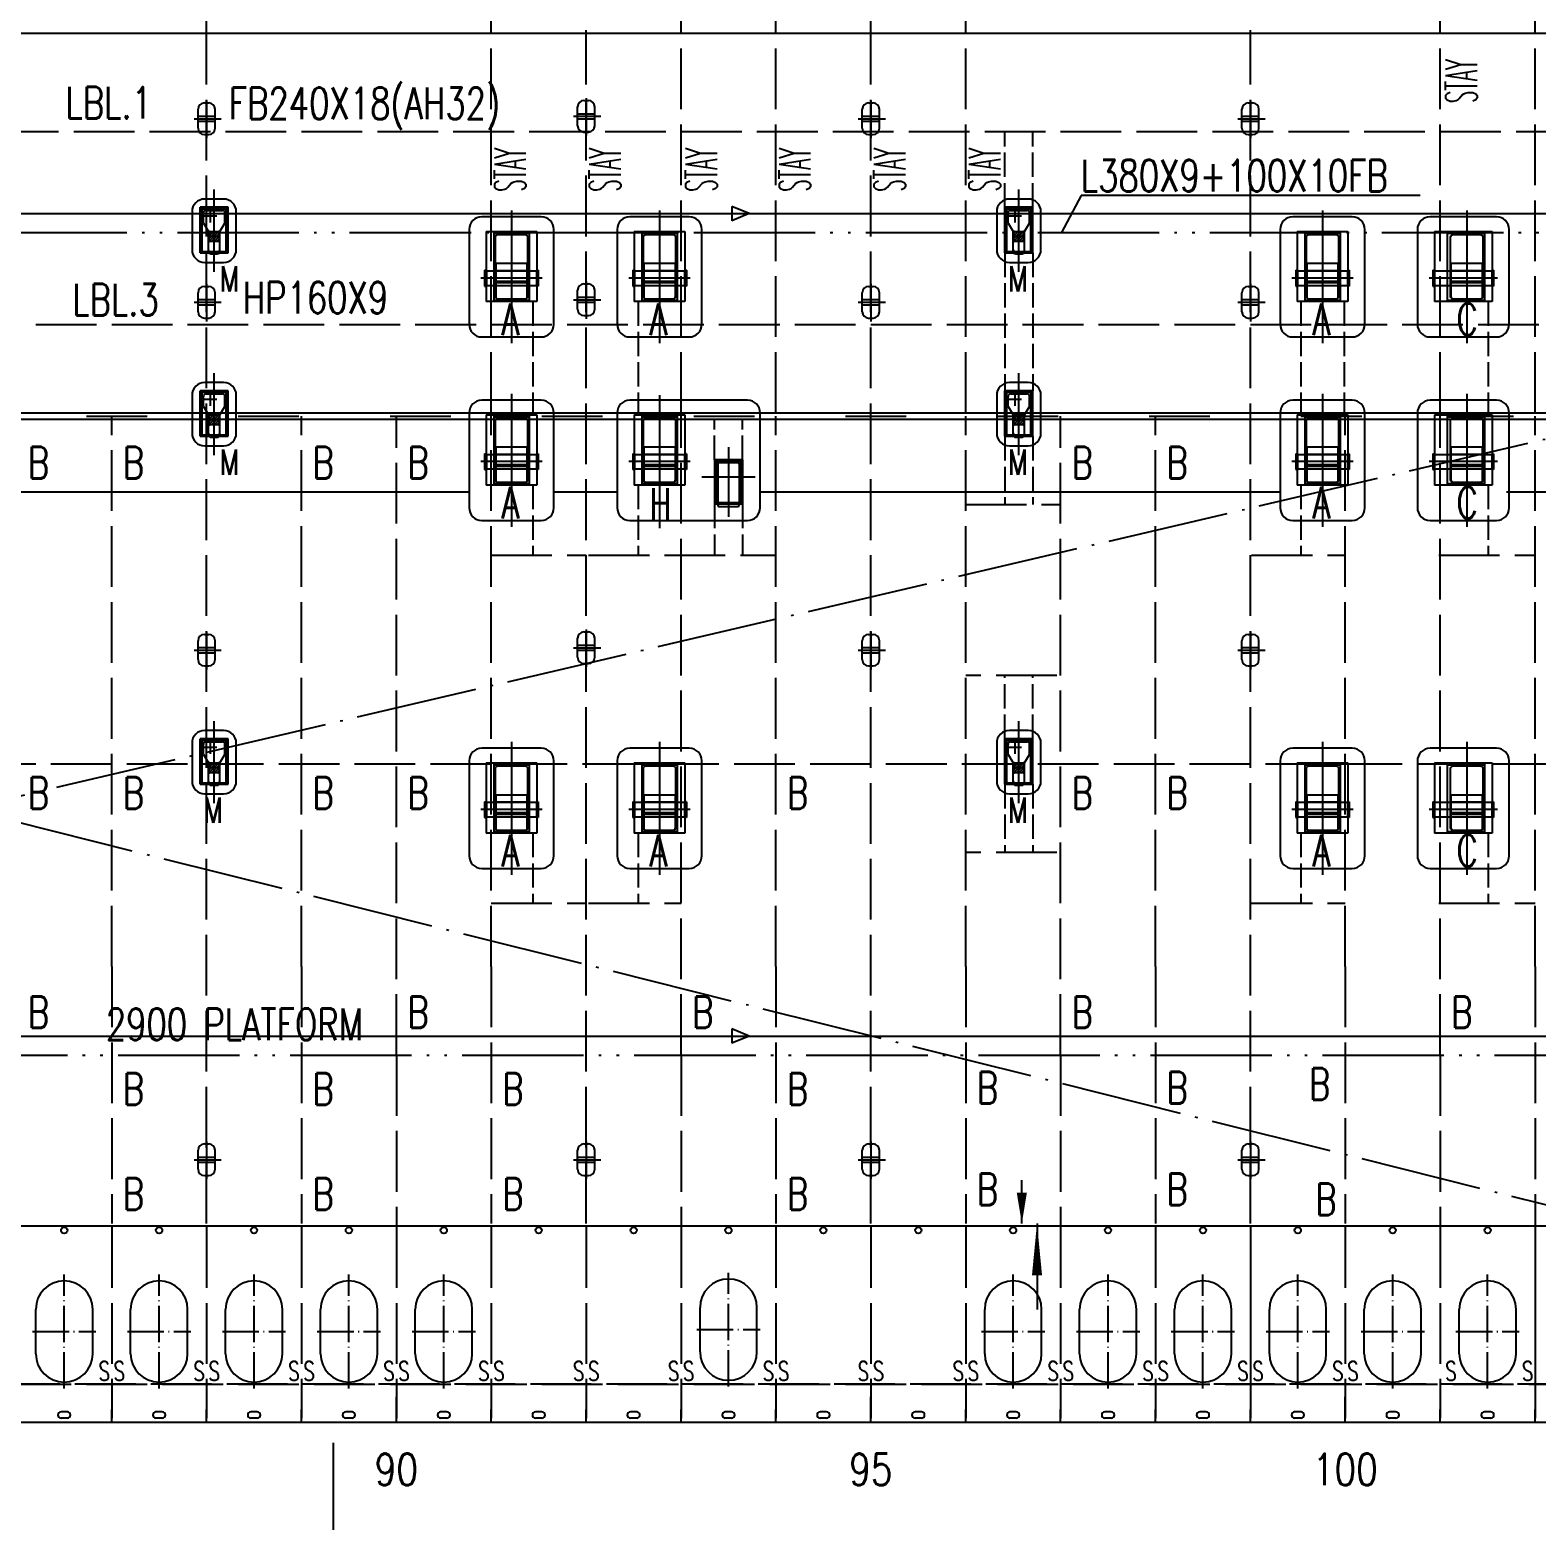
# Model space of a CAD drawing. Extents: x 415680 to 564480, y 322172 to 354547.
# Drawn here: x 478696 to 490604, y 332349 to 344130 of the extents above; entities that cross this region are included whole.
import ezdxf
from ezdxf.enums import TextEntityAlignment as Align

# ---------------------------------------------------------------- set-up
doc = ezdxf.new("R2010")
doc.units = 0
doc.header["$LTSCALE"] = 40
doc.header["$MEASUREMENT"] = 0
for name, pattern in [('ACAD_ISO02W100', [15, 12, -3]), ('ACAD_ISO03W100', [30, 12, -18]), ('ACAD_ISO04W100', [30.5, 24, -3, 0.5, -3]), ('ACAD_ISO05W100', [34, 24, -3, 0.5, -3, 0.5, -3]), ('DASHDOT', [1, 0.5, -0.25, 0, -0.25]), ('HIDDEN', [0.375, 0.25, -0.125])]:
    doc.linetypes.add(name, pattern=pattern)
doc.layers.get('0').update_dxf_attribs({"linetype": 'CONTINUOUS'})
doc.layers.get('DEFPOINTS').update_dxf_attribs({"linetype": 'CONTINUOUS'})
for name, color, linetype in [('C-CEN', 4, 'ACAD_ISO04W100'), ('C-CON', 4, 'CONTINUOUS'), ('C-DAS', 4, 'ACAD_ISO02W100'), ('FRAME', 7, 'CONTINUOUS'), ('Y-CON', 2, 'CONTINUOUS'), ('Y-DAS', 2, 'ACAD_ISO02W100'), ('Y-H', 2, 'ACAD_ISO03W100'), ('Y-PH', 2, 'ACAD_ISO05W100')]:
    doc.layers.add(name, color=color, linetype=linetype)
doc.styles.add('ROMANS', font='romans.shx', dxfattribs={"width": 0.75, "height": 250, "bigfont": 'hzdx.shx'})

# ---------------------------------------------------------------- blocks, each defined once
blk = doc.blocks.new('A$C75882CA2')
at = {"layer": 'C-CON'}
for p, q in [((0, 57.23831520974636), (136.0676377064083, 114.4766304192599)), ((0, 57.23831520974636), (136.0676377064083, 2.328306e-10)), ((136.0676377064083, 2.328306e-10), (136.0676377064083, 114.4766304192599))]:
    blk.add_line(p, q, dxfattribs=at)
blk = doc.blocks.new('POT')
at = {"color": 90, "linetype": 'Continuous'}
for p, q in [((-0.1750000000001819, 1.25), (0.1750000000001819, 1.250000000232829)), ((0, 1.440322933252899), (0, -1.517255435232073)), ((-0.9925530907421487, 0), (1.166671234090244, 0)), ((-0.6750000000001819, -0.75), (-0.6750000000001819, 0.75)), ((-0.6750000000001819, 0.1999999999534339), (0.6750000000001819, 0.1999999999534339)), ((0.6750000000001819, -0.75), (0.6750000000001819, 0.7500000002328308)), ((-0.6750000000001819, -0.1999999999534339), (0.6750000000001819, -0.1999999999534339)), ((-0.1750000000001819, -1.25), (0.1750000000001819, -1.25))]:
    blk.add_line(p, q, dxfattribs=at)
for centre, start, end in [((-0.1750000000001819, 0.75), 90, 180), ((0.1750000000001819, 0.7500000002328308), 0, 90), ((-0.1750000000001819, -0.75), 180, 270), ((0.1750000000001819, -0.75), 270, 0)]:
    blk.add_arc(centre, 0.5, start, end, dxfattribs=at)
blk = doc.blocks.new('*X118')
at = {"color": 0}
for p, q in [((45016.56986430842, -1105591.827123129), (45022.20348385148, -1105586.193503586)), ((45016.56986430858, -1105589.705802785), (45020.08216350806, -1105586.193503586)), ((45016.56986430874, -1105587.584482441), (45017.96084316465, -1105586.193503585)), ((45016.61560235703, -1105593.902705424), (45024.27894996404, -1105586.239357817)), ((45018.44612453647, -1105594.193503588), (45024.5698643087, -1105588.069763816)), ((45020.56744487981, -1105594.193503588), (45024.56986430856, -1105590.191084159)), ((45022.68876522315, -1105594.193503588), (45024.56986430842, -1105592.312404503))]:
    blk.add_line(p, q, dxfattribs=at)
blk = doc.blocks.new('A$C0C446545')
at = {"color": 3, "linetype": 'DASHDOT'}
for p, q in [((0, -7.666666774312033), (0, 1)), ((-0.4000000004598406, -2.466666685417294), (-0.4000000004598406, -1.133333341917022)), ((0.2666666669538245, -1.800000013783574), (-1.066666667873505, -1.800000013783574)), ((0.6666666674136651, -3.933333419961853), (-0.6666666674136651, -3.933333419961853))]:
    blk.add_line(p, q, dxfattribs=at)
at = {"color": 5, "linetype": 'HIDDEN'}
for p, q in [((-1.466666668333346, -5.666666823206468), (-1.466666668333346, -0.8666667300276458)), ((1.466666668333346, -0.866666729794815), (-1.466666668333346, -0.8666667300276458)), ((-1.266666668117977, -5.666666823206468), (-1.266666668117977, -0.866666729794815)), ((1.266666668088872, -1.066666731378062), (-1.266666668117977, -1.066666731145232)), ((1.266666668088872, -5.6666668234393), (1.266666668088872, -0.866666729794815)), ((1.466666668333346, -5.6666668234393), (1.466666668333346, -0.866666729794815)), ((-1.466666668333346, -5.666666823206468), (1.466666668333346, -5.6666668234393)), ((-1.266666668117977, -5.514889009762554), (1.266666668088872, -5.514889009762554))]:
    blk.add_line(p, q, dxfattribs=at)
at = {"color": 7, "linetype": 'Continuous'}
for p, q in [((-1.13333333461196, -2.533333352766931), (-1.13333333461196, -1.466666677733883)), ((1.13333333461196, -2.533333352766931), (1.13333333461196, -1.466666677733883)), ((-0.6000000004423784, -5.506666765548287), (-0.6000000004423784, -3.400000082561746)), ((-0.5333333339949605, -4.400000090477988), (-0.5333333339367528, -3.466666749445721)), ((-0.4666666671982968, -3.400000082328915), (0.4666666671982968, -3.400000082328915)), ((0.466666667140089, -4.466666757594794), (-0.4666666672565043, -4.466666757594794)), ((0.5333333339367528, -3.466666749678551), (0.5333333338785451, -4.400000090477988)), ((0.6000000005878974, -5.506666765315457), (0.6000000005878974, -3.400000082561746))]:
    blk.add_line(p, q, dxfattribs=at)
at = {"color": 7}
for p, q in [((-0.8666666676581369, -1.200000009033827), (0.8666666676581369, -1.200000009033827)), ((-1.13333333461196, -2.533333352766931), (-0.6000000004423784, -3.400000082561746)), ((0.6000000005878974, -3.400000082561746), (1.13333333461196, -2.533333352766931)), ((-0.3333333334594499, -5.600000099511816), (0.3333333336340729, -5.600000099511816)), ((-0.3333333334594499, -5.773333434248342), (0.3333333336340729, -5.773333434015512))]:
    blk.add_line(p, q, dxfattribs=at)
blk.add_lwpolyline([(2.333333335991483, -5.333333441056312), (2.333333336020586, -1.333333333255722, 0.4142135623730951), (1.000000002677551, 0), (-1.000000001135048, 0, 0.4142135623730951), (-2.333333335991483, -1.333333333488553), (-2.333333335991483, -5.333333430811761, 0.4142135623730951), (-1.000000002648448, -6.666666774312033), (1.000000002648448, -6.666666774312033, 0.4142135623714969)], format="xyb", close=True, dxfattribs=at)
for centre, major_axis, ratio, start_param, end_param in [((-0.8666666676581369, -1.466666677733883), (0.1885618091554438, 0.1885618091554438), 0.9999999998027771, 0.7853981634960597, 2.356194490093732), ((-0.4000000004598406, -1.800000013783574), (0.3299831660260679, 0.3299831660260679), 0.9999999999999998, 3.3074222e-09, 6.283185310487008), ((0.8666666676581369, -1.466666677733883), (-0.1885618091554436, 0.1885618091554437), 0.9999999998027771, 3.926990817085853, 5.497787143683526), ((-0.3333333334594499, -5.333333430811761), (-0.1885618091760232, 0.1885618091760232), 0.9999999996936375, 0.7853981635506293, 2.356194490039163), ((-0.3333333334594499, -5.506666765548287), (-0.1885618091760232, 0.1885618091760232), 0.9999999996936375, 0.7853981635506293, 2.356194490039163), ((0.3333333336340729, -5.333333430811761), (0.1885618091554438, 0.1885618091554438), 0.9999999998027771, 3.926990817085851, 5.497787143683526), ((0.3333333336340729, -5.506666765315457), (0.1885618091554438, 0.1885618091554438), 0.9999999998027771, 3.926990817085851, 5.497787143683526)]:
    blk.add_ellipse(centre, major_axis=major_axis, ratio=ratio, start_param=start_param, end_param=end_param, dxfattribs=at)
at = {"color": 7, "linetype": 'Continuous'}
for centre, major_axis, ratio, start_param, end_param in [((-0.4666666671982968, -3.466666749445721), (0.0471404523022716, 0.0471404523022716), 0.9999999983606968, 0.7853981642170998, 2.356194489372691), ((-0.4666666672565043, -4.400000090477988), (-0.0471404523022716, 0.0471404523022716), 0.9999999983606968, 0.7853981642170998, 2.356194489372691), ((0.4666666671982968, -3.466666749678551), (-0.0471404523504924, 0.0471404523504924), 0.9999999998073203, 3.926990817083581, 5.497787143685797), ((0.466666667140089, -4.400000090477988), (0.0471404523022716, 0.0471404523022716), 0.9999999983606968, 3.926990817806892, 5.497787142962486)]:
    blk.add_ellipse(centre, major_axis=major_axis, ratio=ratio, start_param=start_param, end_param=end_param, dxfattribs=at)
at = {"color": 2, "xscale": 0.1333333334769122, "yscale": 0.1333333344664425, "zscale": 0.1333333333333333}
blk.add_blockref('*X118', (-6002.742655387905, 147408.0935996855), dxfattribs=at)
blk = doc.blocks.new('A$C71C01ADF')
at = {"color": 3, "linetype": 'DASHDOT'}
for p, q in [((-9.095e-13, 5.3499999998603), (4.547e-13, -5.149999788496643)), ((2.4200000002088, 0), (-2.969999999847913, 0))]:
    blk.add_line(p, q, dxfattribs=at)
at = {"color": 5, "linetype": 'HIDDEN'}
for p, q in [((-2.549999999941973, 3.700000000186264), (2.000000000297859, 3.700000000186264)), ((-2.549999999941973, 3.700000000186264), (-2.5499999999397, -1.850000044330953)), ((-1.55000000017162, 3.700000000186264), (-1.550000000169347, -1.850000044330953)), ((1.400000000284762, 3.700000000186264), (1.400000000287036, -1.850000044330953)), ((2.000000000297859, 3.700000000186264), (2.000000000300132, -1.850000044330953)), ((-1.55000000017162, 3.550000000046566), (1.400000000284762, 3.550000000046566)), ((-2.669999999742684, 0.6250000004656613), (-2.549999999837837, 0.6250000004656613)), ((-2.669999999742684, 0.6250000004656613), (-2.669999999742684, -0.6250000006984922)), ((-2.549999999837837, 0.5750000004190952), (1.999999999968621, 0.5750000004190952)), ((-2.534999999445061, 0.5750000004190952), (-2.544999999687206, 0.5650000001769513)), ((-2.544999999681749, 0.5650000001769513), (-2.544999999681749, -0.5650000004097822)), ((-2.534999999445061, 0.5750000004190952), (-2.534999999445061, -0.5750000006519258)), ((1.984999999575848, 0.5750000004190952), (1.994999999817991, 0.5650000001769513)), ((1.984999999575848, 0.5750000004190952), (1.984999999575848, -0.5750000006519258)), ((1.994999999812534, 0.5650000001769513), (1.994999999812534, -0.5650000004097822)), ((2.119999999873471, 0.6250000004656613), (1.999999999968621, 0.6250000004656613)), ((2.119999999873471, 0.6250000004656613), (2.119999999873471, -0.6250000006984922)), ((-2.669999999742684, -0.6250000006984922), (-2.549999999837837, -0.6250000006984922)), ((-2.549999999837837, -0.5750000006519258), (1.999999999968621, -0.5750000006519258)), ((-2.534999999445061, -0.5750000006519258), (-2.544999999687206, -0.5650000004097822)), ((1.984999999575848, -0.5750000006519258), (1.994999999817991, -0.5650000004097822)), ((2.119999999873471, -0.6250000006984922), (1.999999999968621, -0.6250000006984922)), ((2.000000000300132, -1.850000044330953), (-2.5499999999397, -1.850000044330953)), ((1.400000000287036, -1.762149308808147), (-1.550000000169347, -1.762149308808147))]:
    blk.add_line(p, q, dxfattribs=at)
at = {"color": 1, "linetype": 'Continuous'}
blk.add_line((-1.25000000002683, 0.6000000124331564), (1.250000000027738, 0.6000000124331564), dxfattribs=at)
at = {"color": 7, "linetype": 'Continuous'}
for p, q in [((-1.25000000002683, -0.2330157570540905), (1.250000000027738, -0.2330157570540905)), ((-1.25000000002683, -0.3500029905699193), (1.250000000027738, -0.3500029905699193))]:
    blk.add_line(p, q, dxfattribs=at)
for points in [[(3.350000000072212, -3.649999788496643), (3.350000000071758, 3.849999999860301, 0.4142135623730951), (2.350000000071759, 4.8499999998603), (-2.899999999944157, 4.8499999998603, 0.4142135623730951), (-3.899999999944157, 3.849999999860301), (-3.899999999943701, -3.649999788496643, 0.4142135623730951), (-2.899999999943701, -4.649999788496643), (2.350000000084491, -4.649999788496643, 0.4142135623695601)], [(1.075000000052568, -1.649995596613734), (-1.075000000049839, -1.649995596613734, -0.4142135623729816), (-1.275000000049657, -1.449995596660301), (-1.275000000051477, 3.25, -0.4142135623732367), (-1.075000000051659, 3.449999999953433), (1.075000000050749, 3.449999999953433, -0.4142135623729537), (1.275000000050567, 3.25), (1.275000000052386, -1.449995596660301, -0.4142135623732365)], [(1.050000000028376, -1.649995596613734, 0.4142135623730951), (1.250000000028194, -1.449995596660301), (1.250000000027738, 1.150000000838189), (-1.25000000002683, 1.150000000838189), (-1.25000000002683, -1.449995596660301, 0.4142135623730951), (-1.050000000027011, -1.649995596613734)]]:
    blk.add_lwpolyline(points, format="xyb", close=True, dxfattribs=at)
blk = doc.blocks.new('A$C2588265A')
at = {"color": 3, "linetype": 'DASHDOT'}
for p, q in [((-7.266666491283102, 8.599999859929083), (-7.266666491283102, -5.399999857647343)), ((-4.039999824424739, 1.599999723257495), (-10.49333315785043, 1.599999723257495)), ((0, 3.133333348901941), (0, -4.199999974574892)), ((-2.800000000424915, 0), (2.800000000424915, 0))]:
    blk.add_line(p, q, dxfattribs=at)
at = {"color": 5, "linetype": 'HIDDEN'}
for p, q in [((-9.933333157998275, 6.533333056606352), (-9.933333157998275, -0.8666670024394989)), ((-9.933333157998275, 6.533333056606352), (-4.599999824305996, 6.533333056606352)), ((-9.133333157980815, 6.533333056606352), (-9.133333157980815, -0.8666670024394989)), ((-5.399999824294353, 6.533333056606352), (-5.399999824294353, -0.8666670024394989)), ((-4.599999824305996, 6.533333056606352), (-4.599999824305996, -0.8666670024394989)), ((-9.133333157980815, 6.333333056420087), (-5.399999824294353, 6.333333056420087)), ((-10.09333315771073, 2.433333057211712), (-10.09333315771073, 0.7666663890704513)), ((-10.09333315771073, 2.433333057211712), (-9.933333157852754, 2.433333057211712)), ((-9.933333157852754, 2.366666390560566), (-4.599999824742552, 2.366666390560566)), ((-9.913333157339366, 2.366666390560566), (-9.926666490995556, 2.353333056904375)), ((-9.926666490966454, 2.353333056904375), (-9.926666490966454, 0.8466663893777877)), ((-9.913333157339366, 2.366666390560566), (-9.913333157339366, 0.8333330557215957)), ((-4.619999825255945, 2.366666390560566), (-4.619999825255945, 0.8333330557215957)), ((-4.619999825255945, 2.366666390560566), (-4.606666491599752, 2.353333056904375)), ((-4.606666491599752, 2.353333056904375), (-4.606666491599752, 0.8466663893777877)), ((-4.439999824855476, 2.433333057211712), (-4.599999824742552, 2.433333057211712)), ((-4.439999824855476, 2.433333057211712), (-4.439999824855476, 0.7666663890704513)), ((-1.466666667110985, 1.800000015646219), (-1.466666667110985, -2.86666664131917)), ((1.466666667140088, 1.800000015646219), (-1.466666667110985, 1.800000015646219)), ((-1.266666667070239, 1.800000015646219), (-1.266666667070239, -2.86666664131917)), ((1.266666667070239, 1.600000014062969), (-1.266666667070239, 1.600000014062969)), ((1.266666667070239, 1.800000015646219), (1.266666667070239, -2.86666664131917)), ((1.466666667140088, 1.800000015646219), (1.466666667110985, -2.86666664131917)), ((-10.09333315771073, 0.7666663890704513), (-9.933333157852754, 0.7666663890704513)), ((-9.933333157852754, 0.8333330557215957), (-4.599999824742552, 0.8333330557215957)), ((-9.913333157339366, 0.8333330557215957), (-9.926666490995556, 0.8466663893777877)), ((-4.619999825255945, 0.8333330557215957), (-4.606666491599752, 0.8466663893777877)), ((-4.439999824855476, 0.7666663890704513), (-4.599999824742552, 0.7666663890704513)), ((-4.599999824305996, -0.8666670024394989), (-9.933333157998275, -0.8666670024394989)), ((-5.399999824294353, -0.7495326884090902), (-9.133333157980815, -0.7495326884090902)), ((1.466666667110985, -2.86666664131917), (-1.466666667140088, -2.86666664131917)), ((-1.115470054151955, -2.733333307784049), (-1.266666667070239, -2.733333307784049)), ((1.115470054151955, -2.733333307784049), (1.266666667070239, -2.733333307784049))]:
    blk.add_line(p, q, dxfattribs=at)
at = {"color": 1, "linetype": 'Continuous'}
blk.add_line((-8.933333157940067, 2.399999739835038), (-5.599999824626138, 2.399999739835038), dxfattribs=at)
at = {"color": 7, "linetype": 'Continuous'}
for p, q in [((-8.933333157940067, 1.289312047185376), (-5.599999824626138, 1.289312047185376)), ((-8.933333157940067, 1.13332906924188), (-5.599999824626138, 1.13332906924188)), ((1.115470054181059, -2.733333307784049), (-1.115470054151955, -2.733333307784049))]:
    blk.add_line(p, q, dxfattribs=at)
at = {"color": 7}
for p, q in [((-1.133333333709741, 1.333333346061407), (-1.133333333709741, -2.99999997485429)), ((1.000000000378349, 1.466666679596528), (-1.000000000349244, 1.466666679596528)), ((1.133333333709741, 1.333333346061407), (1.133333333709741, -2.99999997485429)), ((1.000000000378349, -2.799999974668024), (-1.000000000378349, -2.799999974668024)), ((-1.000000000378349, -3.133333308156578), (1.000000000378349, -3.133333308156578))]:
    blk.add_line(p, q, dxfattribs=at)
at = {"color": 7, "linetype": 'Continuous'}
for points in [[(-10.39999982432346, -4.600000145379453), (2.000000001367879, -4.600000145379453, 0.4142135623730951), (3.333333334681809, -3.2666668118909), (3.333333334681809, 6.733333055628462, 0.4142135623664743), (2.000000001396983, 8.066666388884187), (-10.39999982432346, 8.066666389582679, 0.4142135623730951), (-11.73333315763739, 6.733333056094124), (-11.73333315763739, -3.2666668118909, 0.4142135623730849)], [(-5.833333157934247, -0.5999944054055959), (-8.699999824661063, -0.5999944054055959, -0.4142135623729816), (-8.96666649132385, -0.3333277388010174), (-8.96666649132385, 5.93333305651322, -0.4142135623732367), (-8.699999824661063, 6.199999723117797), (-5.833333157934247, 6.199999723117797, -0.4142135623729537), (-5.566666491271462, 5.93333305651322), (-5.566666491271462, -0.3333277388010174, -0.4142135623732365)], [(-5.866666491288924, -0.5999944054055959, 0.4142135623730951), (-5.599999824626138, -0.3333277388010174), (-5.599999824626138, 3.133333057630806), (-8.933333157940067, 3.133333057630806), (-8.933333157940067, -0.3333277388010174, 0.4142135623730951), (-8.666666491306387, -0.5999944054055959)]]:
    blk.add_lwpolyline(points, format="xyb", close=True, dxfattribs=at)
at = {"color": 7}
for centre, major_axis, ratio, start_param, end_param in [((-1.000000000378349, 1.333333346061407), (-0.0942809043108599, 0.0942809043108599), 0.9999999976412111, -0.7853981646041275, 0.7853981645768427), ((1.000000000378349, 1.333333346061407), (0.0942809043120725, 0.0942809043120725), 0.9999999976154876, 5.49778714258988, 7.068583471742005), ((-1.000000000378349, -2.666666641132905), (-0.0942809042430853, 0.0942809042430853), 0.9999999990789282, 0.7853981638579839, 2.356194489731807), ((-1.000000000378349, -2.99999997485429), (-0.0942809042430853, 0.0942809042430853), 0.9999999990789282, 0.7853981638579839, 2.356194489731807), ((1.000000000378349, -2.666666641132905), (0.0942809042433884, 0.0942809042433884), 0.9999999990724967, 3.926990817450991, 5.497787143318387), ((1.000000000378349, -2.99999997485429), (0.0942809042433884, 0.0942809042433884), 0.9999999990724967, 3.926990817450991, 5.497787143318387)]:
    blk.add_ellipse(centre, major_axis=major_axis, ratio=ratio, start_param=start_param, end_param=end_param, dxfattribs=at)
blk = doc.blocks.new('A$C76640EC8')
at = {"color": 3, "linetype": 'DASHDOT'}
for p, q in [((-9.095e-13, 5.3499999998603), (4.547e-13, -5.149999788496643)), ((2.4200000002088, 0), (-2.41999999997779, 0))]:
    blk.add_line(p, q, dxfattribs=at)
at = {"color": 5, "linetype": 'HIDDEN'}
for p, q in [((-2.00000000007185, 3.700000000186264), (2.000000000297859, 3.700000000186264)), ((-2.00000000007185, 3.700000000186264), (-2.000000000069575, -1.850000044330953)), ((-1.400000000058752, 3.700000000186264), (-1.400000000056478, -1.850000044330953)), ((1.400000000284762, 3.700000000186264), (1.400000000287036, -1.850000044330953)), ((2.000000000297859, 3.700000000186264), (2.000000000300132, -1.850000044330953)), ((-1.400000000058752, 3.550000000046566), (1.400000000284762, 3.550000000046566)), ((-2.119999999872561, 0.6250000004656613), (-1.999999999967711, 0.6250000004656613)), ((-2.119999999872561, 0.6250000004656613), (-2.119999999872561, -0.6250000006984922)), ((-1.999999999967711, 0.5750000004190952), (1.999999999968621, 0.5750000004190952)), ((-1.984999999574938, 0.5750000004190952), (-1.994999999817081, 0.5650000001769513)), ((-1.994999999811624, 0.5650000001769513), (-1.994999999811624, -0.5650000004097822)), ((-1.984999999574938, 0.5750000004190952), (-1.984999999574938, -0.5750000006519258)), ((1.984999999575848, 0.5750000004190952), (1.994999999817991, 0.5650000001769513)), ((1.984999999575848, 0.5750000004190952), (1.984999999575848, -0.5750000006519258)), ((1.994999999812534, 0.5650000001769513), (1.994999999812534, -0.5650000004097822)), ((2.119999999873471, 0.6250000004656613), (1.999999999968621, 0.6250000004656613)), ((2.119999999873471, 0.6250000004656613), (2.119999999873471, -0.6250000006984922)), ((-2.119999999872561, -0.6250000006984922), (-1.999999999967711, -0.6250000006984922)), ((-1.999999999967711, -0.5750000006519258), (1.999999999968621, -0.5750000006519258)), ((-1.984999999574938, -0.5750000006519258), (-1.994999999817081, -0.5650000004097822)), ((1.984999999575848, -0.5750000006519258), (1.994999999817991, -0.5650000004097822)), ((2.119999999873471, -0.6250000006984922), (1.999999999968621, -0.6250000006984922)), ((2.000000000300132, -1.850000044330953), (-2.000000000069575, -1.850000044330953)), ((1.400000000287036, -1.762149308808147), (-1.400000000056478, -1.762149308808147))]:
    blk.add_line(p, q, dxfattribs=at)
at = {"color": 1, "linetype": 'Continuous'}
blk.add_line((-1.25000000002683, 0.6000000124331564), (1.250000000027738, 0.6000000124331564), dxfattribs=at)
at = {"color": 7, "linetype": 'Continuous'}
for p, q in [((-1.25000000002683, -0.2330157570540905), (1.250000000027738, -0.2330157570540905)), ((-1.25000000002683, -0.3500029905699193), (1.250000000027738, -0.3500029905699193))]:
    blk.add_line(p, q, dxfattribs=at)
for points in [[(3.350000000072212, -3.649999788496643), (3.350000000071758, 3.849999999860301, 0.4142135623730951), (2.350000000071759, 4.8499999998603), (-2.350000000074031, 4.8499999998603, 0.4142135623730951), (-3.350000000074031, 3.849999999860301), (-3.350000000073578, -3.649999788496643, 0.4142135623730951), (-2.350000000073578, -4.649999788496643), (2.350000000084491, -4.649999788496643, 0.4142135623695601)], [(1.075000000052568, -1.649995596613734), (-1.075000000049839, -1.649995596613734, -0.4142135623729816), (-1.275000000049657, -1.449995596660301), (-1.275000000051477, 3.25, -0.4142135623732367), (-1.075000000051659, 3.449999999953433), (1.075000000050749, 3.449999999953433, -0.4142135623729537), (1.275000000050567, 3.25), (1.275000000052386, -1.449995596660301, -0.4142135623732365)], [(1.050000000028376, -1.649995596613734, 0.4142135623730951), (1.250000000028194, -1.449995596660301), (1.250000000027738, 1.150000000838189), (-1.25000000002683, 1.150000000838189), (-1.25000000002683, -1.449995596660301, 0.4142135623730951), (-1.050000000027011, -1.649995596613734)]]:
    blk.add_lwpolyline(points, format="xyb", close=True, dxfattribs=at)

msp = doc.modelspace()

# ---------------------------------------------------------------- linework, layer by layer
for p, q in [((487001.4049063684, 342823.6569952181), (486848.2096330835, 342530.293778574)), ((489682.3392100041, 342823.6569952181), (487001.4049063684, 342823.6569952181)), ((486533.5832275211, 334700.428534041), (486533.5832275212, 335041.4866208493)), ((486653.5832275211, 334700.428534041), (486653.5832275212, 334019.2794955774)), ((481589.9961420271, 333130.2937785738), (481589.9961420271, 333330.2937785738)), ((485339.996142027, 333130.2937785738), (485339.996142027, 333330.2937785738)), ((489089.996142027, 333130.2937785738), (489089.996142027, 333330.2937785738)), ((479339.9961420269, 333130.2937785738), (479339.9961420269, 333230.2937785737)), ((480089.996142027, 333130.2937785738), (480089.996142027, 333230.2937785737)), ((480839.9961420271, 333130.2937785738), (480839.9961420271, 333230.2937785737)), ((482339.996142027, 333130.2937785738), (482339.996142027, 333230.2937785737)), ((483089.9961420271, 333130.2937785738), (483089.9961420271, 333230.2937785737)), ((483839.9961420271, 333130.2937785738), (483839.9961420271, 333230.2937785737)), ((484589.9961420268, 333130.2937785738), (484589.9961420268, 333230.2937785737)), ((486089.996142027, 333130.2937785738), (486089.996142027, 333230.2937785737)), ((486839.9961420269, 333130.2937785738), (486839.9961420269, 333230.2937785737)), ((487589.996142027, 333130.2937785738), (487589.996142027, 333230.2937785737)), ((488339.996142027, 333130.2937785738), (488339.996142027, 333230.2937785737)), ((489839.996142027, 333130.2937785738), (489839.996142027, 333230.2937785737)), ((490589.9961420271, 333130.2937785738), (490589.9961420271, 333230.2937785737)), ((481089.496142027, 332965.034454811), (481089.496142027, 330304.6392643332))]:
    msp.add_line(p, q)
for points in [[(440339.9961420272, 344105.3830582133), (512339.9961420272, 344105.3830582134)], [(470739.9961420271, 341105.2937785736), (510439.9961420271, 341105.2937785736)], [(470739.9961420271, 341055.2937785737), (510439.9961420271, 341055.2937785737)]]:
    msp.add_lwpolyline(points)
for points in [[(486533.5832275211, 334700.428534041, 0, 80, 0), (486533.5832275211, 334942.2606904798, 80, 80, 0)], [(486653.5832275211, 334700.428534041, 0, 80, 0), (486653.5832275212, 334288.5509017745, 80, 80, 0)]]:
    msp.add_lwpolyline(points, format="xyseb")
at = {"layer": 'C-CEN'}
for p, q in [((465839.9961420261, 335090.2937785738), (491339.9961420271, 341055.2937785737)), ((491338.2077563228, 334680.2831171168), (465864.996142027, 341055.2937785737))]:
    msp.add_line(p, q, dxfattribs=at)
at = {"layer": 'C-CEN', "ltscale": 0.3}
for p, q in [((478964.9961420269, 333395.3830582132), (478964.996142027, 334295.3830582132)), ((479714.9961420271, 333395.3830582132), (479714.9961420271, 334295.3830582132)), ((480464.9961420269, 333395.3830582132), (480464.996142027, 334295.3830582132)), ((481214.9961420271, 333395.3830582133), (481214.9961420271, 334295.3830582133)), ((481964.9961420267, 333395.3830582132), (481964.9961420267, 334295.3830582132)), ((484214.996142027, 333410.2937785737), (484214.9961420271, 334310.2937785737)), ((486464.9961420269, 333395.3830582132), (486464.996142027, 334295.3830582132)), ((487214.9961420271, 333395.3830582132), (487214.9961420271, 334295.3830582132)), ((487964.996142027, 333395.3830582132), (487964.9961420271, 334295.3830582132)), ((488714.996142027, 333395.3830582132), (488714.996142027, 334295.3830582132)), ((489464.996142027, 333395.3830582132), (489464.996142027, 334295.3830582131)), ((490214.9961420268, 333395.3830582132), (490214.9961420269, 334295.3830582132)), ((478714.996142027, 333845.3830582132), (479214.996142027, 333845.3830582132)), ((479464.9961420271, 333845.3830582132), (479964.9961420271, 333845.3830582132)), ((480214.9961420269, 333845.3830582132), (480714.9961420268, 333845.3830582132)), ((480964.996142027, 333845.3830582133), (481464.9961420268, 333845.3830582133)), ((481714.9961420268, 333845.3830582132), (482214.9961420269, 333845.3830582132)), ((483964.9961420271, 333860.2937785736), (484464.996142027, 333860.2937785736)), ((486214.9961420271, 333845.3830582132), (486714.996142027, 333845.3830582132)), ((486964.9961420272, 333845.3830582132), (487464.9961420271, 333845.3830582132)), ((487714.9961420271, 333845.3830582132), (488214.9961420271, 333845.3830582132)), ((488464.996142027, 333845.3830582132), (488964.9961420269, 333845.3830582132)), ((489214.9961420271, 333845.3830582131), (489714.9961420272, 333845.3830582131)), ((489964.9961420269, 333845.3830582132), (490464.9961420268, 333845.3830582132))]:
    msp.add_line(p, q, dxfattribs=at)
at = {"layer": 'C-CON'}
for p, q in [((477994.9961433972, 340480.38305821), (482164.9961426896, 340480.38305821)), ((482834.9961427043, 340480.38305821), (483334.9961426822, 340480.38305821)), ((484464.9961296241, 340480.38305821), (488574.9961426622, 340480.38305821)), ((490364.9961427262, 340480.38305821), (494914.9961426853, 340480.38305821)), ((472593.4274458907, 336180.3830582135), (510077.2687238478, 336180.3830582135)), ((478739.996142027, 333670.3830582133), (478739.996142027, 334020.3830582133)), ((479189.9961420269, 333670.3830582133), (479189.996142027, 334020.3830582133)), ((479489.9961420271, 333670.3830582134), (479489.9961420272, 334020.3830582133)), ((479939.9961420271, 333670.3830582134), (479939.9961420271, 334020.3830582133)), ((480239.9961420269, 333670.3830582134), (480239.9961420269, 334020.3830582133)), ((480689.9961420269, 333670.3830582134), (480689.996142027, 334020.3830582133)), ((480989.9961420271, 333670.3830582134), (480989.9961420271, 334020.3830582134)), ((481439.9961420271, 333670.3830582134), (481439.9961420271, 334020.3830582134)), ((481739.9961420267, 333670.3830582134), (481739.9961420267, 334020.3830582133)), ((482189.9961420267, 333670.3830582134), (482189.9961420267, 334020.3830582133)), ((483989.9961420271, 333685.2937785739), (483989.9961420271, 334035.2937785738)), ((484439.996142027, 333685.2937785739), (484439.9961420271, 334035.2937785738)), ((486239.996142027, 333670.3830582133), (486239.996142027, 334020.3830582133)), ((486689.9961420269, 333670.3830582133), (486689.996142027, 334020.3830582133)), ((486989.9961420271, 333670.3830582133), (486989.9961420272, 334020.3830582133)), ((487439.9961420271, 333670.3830582133), (487439.9961420271, 334020.3830582133)), ((487739.996142027, 333670.3830582133), (487739.996142027, 334020.3830582133)), ((488189.996142027, 333670.3830582133), (488189.9961420271, 334020.3830582133)), ((488489.996142027, 333670.3830582134), (488489.996142027, 334020.3830582133)), ((488939.996142027, 333670.3830582134), (488939.996142027, 334020.3830582133)), ((489239.996142027, 333670.3830582133), (489239.9961420271, 334020.3830582132)), ((489689.996142027, 333670.3830582133), (489689.996142027, 334020.3830582132)), ((489989.9961420268, 333670.3830582133), (489989.9961420269, 334020.3830582133)), ((490439.9961420268, 333670.3830582133), (490439.9961420269, 334020.3830582133)), ((478990.1018013613, 333210.3830582134), (478939.8904826928, 333210.3830582134)), ((479740.1018013615, 333210.3830582133), (479689.8904826928, 333210.3830582133)), ((480490.1018013613, 333210.3830582133), (480439.8904826927, 333210.3830582133)), ((481240.1018013614, 333210.3830582133), (481189.890482693, 333210.3830582133)), ((481990.1018013614, 333210.3830582133), (481939.890482693, 333210.3830582133)), ((482740.1018013614, 333210.3830582133), (482689.8904826929, 333210.3830582133)), ((483490.1018013614, 333210.3830582133), (483439.890482693, 333210.3830582133)), ((484240.1018013614, 333210.3830582135), (484189.890482693, 333210.3830582135)), ((484990.1018013615, 333210.3830582134), (484939.890482693, 333210.3830582134)), ((485740.1018013614, 333210.3830582134), (485689.890482693, 333210.3830582134)), ((486490.1018013616, 333210.3830582134), (486439.8904826932, 333210.3830582134)), ((487240.1018013615, 333210.3830582134), (487189.8904826928, 333210.3830582134)), ((487990.1018013614, 333210.3830582133), (487939.890482693, 333210.3830582133)), ((488740.1018013616, 333210.3830582133), (488689.8904826929, 333210.3830582133)), ((489490.1018013616, 333210.3830582133), (489439.890482693, 333210.3830582133)), ((490240.1018013613, 333210.3830582135), (490189.8904826929, 333210.3830582135)), ((478990.1018013613, 333160.3830582134), (478939.8904826928, 333160.3830582134)), ((479740.1018013615, 333160.3830582134), (479689.8904826928, 333160.3830582134)), ((480490.1018013613, 333160.3830582134), (480439.8904826927, 333160.3830582134)), ((481240.1018013614, 333160.3830582134), (481189.890482693, 333160.3830582134)), ((481990.1018013614, 333160.3830582134), (481939.890482693, 333160.3830582134)), ((482740.1018013614, 333160.3830582134), (482689.8904826929, 333160.3830582134)), ((483490.1018013614, 333160.3830582134), (483439.890482693, 333160.3830582134)), ((484240.1018013614, 333160.3830582134), (484189.890482693, 333160.3830582134)), ((484990.1018013615, 333160.3830582134), (484939.890482693, 333160.3830582134)), ((485740.1018013614, 333160.3830582134), (485689.890482693, 333160.3830582134)), ((486490.1018013616, 333160.3830582134), (486439.8904826932, 333160.3830582134)), ((487240.1018013615, 333160.3830582134), (487189.8904826928, 333160.3830582134)), ((487990.1018013614, 333160.3830582134), (487939.890482693, 333160.3830582134)), ((488740.1018013616, 333160.3830582134), (488689.8904826929, 333160.3830582134)), ((489490.1018013616, 333160.3830582134), (489439.890482693, 333160.3830582134)), ((490240.1018013613, 333160.3830582135), (490189.8904826929, 333160.3830582135))]:
    msp.add_line(p, q, dxfattribs=at)
msp.add_lwpolyline([(465939.9961420271, 342680.3830582132), (497989.9961420269, 342680.3830582132)], dxfattribs=at)
for centre in [(478964.9961420267, 334645.428534041), (479714.9961420267, 334645.428534041), (480464.9961420267, 334645.428534041), (481214.9961420269, 334645.428534041), (481964.9961420267, 334645.428534041), (482714.9961420269, 334645.428534041), (483464.9961420268, 334645.428534041), (484214.9961420268, 334645.428534041), (484964.9961420269, 334645.428534041), (485714.9961420268, 334645.428534041), (486464.996142027, 334645.428534041), (487214.9961420269, 334645.428534041), (487964.996142027, 334645.428534041), (488714.9961420268, 334645.428534041), (489464.9961420268, 334645.428534041), (490214.9961420268, 334645.428534041), (490214.9961420271, 334645.4285340411)]:
    msp.add_circle(centre, 25, dxfattribs=at)
for centre, radius, start, end in [((478964.9961420269, 334020.3830582133), 225, 0, 180), ((479714.9961420271, 334020.3830582133), 225, 0, 180), ((480464.9961420269, 334020.3830582133), 225, 0, 180), ((481214.9961420271, 334020.3830582134), 225, 0, 180), ((481964.9961420267, 334020.3830582133), 225, 0, 180), ((484214.996142027, 334035.2937785738), 225, 0, 180), ((486464.9961420269, 334020.3830582133), 225, 0, 180), ((487214.9961420271, 334020.3830582133), 225, 0, 180), ((487964.996142027, 334020.3830582133), 225, 0, 180), ((488714.996142027, 334020.3830582133), 225, 0, 180), ((489464.996142027, 334020.3830582132), 225, 0, 180), ((490214.9961420268, 334020.3830582133), 225, 0, 180), ((484214.996142027, 333685.2937785739), 225, 180, 0), ((478964.9961420269, 333670.3830582133), 225, 180, 0), ((479714.996142027, 333670.3830582134), 225, 180, 0), ((480464.9961420268, 333670.3830582134), 225, 180, 0), ((481214.9961420269, 333670.3830582134), 225, 180, 0), ((481964.9961420267, 333670.3830582134), 225, 180, 0), ((486464.9961420269, 333670.3830582133), 225, 180, 0), ((487214.996142027, 333670.3830582133), 225, 180, 0), ((487964.996142027, 333670.3830582133), 225, 180, 0), ((488714.9961420269, 333670.3830582134), 225, 180, 0), ((489464.996142027, 333670.3830582133), 225, 180, 0), ((490214.9961420267, 333670.3830582133), 225, 180, 0), ((478939.8904826928, 333185.3830582134), 25, 90, 270), ((478990.1018013613, 333185.3830582134), 25, 270, 90), ((479689.8904826928, 333185.3830582133), 25, 90, 270), ((479740.1018013615, 333185.3830582133), 25, 270, 90), ((480439.8904826927, 333185.3830582133), 25, 90, 270), ((480490.1018013613, 333185.3830582133), 25, 270, 90), ((481189.890482693, 333185.3830582133), 25, 90, 270), ((481240.1018013614, 333185.3830582133), 25, 270, 90), ((481939.890482693, 333185.3830582133), 25, 90, 270), ((481990.1018013614, 333185.3830582133), 25, 270, 90), ((482689.8904826929, 333185.3830582133), 25, 90, 270), ((482740.1018013614, 333185.3830582133), 25, 270, 90), ((483439.890482693, 333185.3830582133), 25, 90, 270), ((483490.1018013614, 333185.3830582133), 25, 270, 90), ((484189.890482693, 333185.3830582136), 25, 90, 270), ((484240.1018013614, 333185.3830582136), 25, 270, 90), ((484939.890482693, 333185.3830582134), 25, 90, 270), ((484990.1018013615, 333185.3830582134), 25, 270, 90), ((485689.890482693, 333185.3830582134), 25, 90, 270), ((485740.1018013614, 333185.3830582134), 25, 270, 90), ((486439.8904826932, 333185.3830582134), 25, 90, 270), ((486490.1018013616, 333185.3830582134), 25, 270, 90), ((487189.8904826928, 333185.3830582134), 25, 90, 270), ((487240.1018013615, 333185.3830582134), 25, 270, 90), ((487939.890482693, 333185.3830582133), 25, 90, 270), ((487990.1018013614, 333185.3830582133), 25, 270, 90), ((488689.8904826929, 333185.3830582133), 25, 90, 270), ((488740.1018013616, 333185.3830582133), 25, 270, 90), ((489439.890482693, 333185.3830582133), 25, 90, 270), ((489490.1018013616, 333185.3830582133), 25, 270, 90), ((490189.8904826929, 333185.3830582136), 25, 90, 270), ((490240.1018013613, 333185.3830582136), 25, 270, 90)]:
    msp.add_arc(centre, radius, start, end, dxfattribs=at)
at = {"layer": 'C-DAS'}
for p, q in [((479339.9961420269, 336730.3830582133), (479339.9961420269, 341080.2937785736)), ((480839.9961420271, 336730.3830582133), (480839.9961420271, 341080.2937785736)), ((481589.9961420271, 336030.293778574), (481589.9961420271, 341080.2937785736)), ((482339.9961420268, 336730.3830582133), (482339.996142027, 341080.2937785736)), ((483839.9961420271, 336030.293778574), (483839.9961420271, 341080.2937785736)), ((484589.996142027, 336730.3830582133), (484589.9961420271, 341080.2937785736)), ((486089.996142027, 336730.3830582133), (486089.996142027, 341080.2937785736)), ((486839.996142027, 336030.293778574), (486839.9961420271, 341080.2937785736)), ((487589.996142027, 336730.3830582133), (487589.996142027, 341080.2937785736)), ((489089.996142027, 336730.3830582133), (489089.996142027, 341080.2937785736)), ((489839.996142027, 336030.293778574), (489839.996142027, 341080.2937785736)), ((490589.9961420271, 336730.3830582133), (490589.9961420271, 341080.2937785736)), ((490589.9961420269, 336730.3830582133), (490589.9961420271, 341080.2937785736)), ((486809.9961420254, 339030.2937785737), (486089.996142027, 339030.2937785738)), ((486809.9961420255, 337630.2937785736), (486089.996142027, 337630.2937785736)), ((479339.9961420269, 336730.3830582133), (479339.9961420269, 334700.428534041)), ((480839.9961420271, 336730.3830582133), (480839.9961420271, 334700.428534041)), ((482339.9961420268, 336730.3830582133), (482339.9961420268, 334700.428534041)), ((484589.996142027, 336730.3830582133), (484589.9961420268, 334700.428534041)), ((486089.996142027, 336730.383058213), (486089.996142027, 334700.4285340407)), ((487589.996142027, 336730.3830582133), (487589.9961420269, 334700.428534041)), ((489089.996142027, 336730.3830582133), (489089.9961420268, 334700.428534041)), ((490589.9961420271, 336730.3830582133), (490589.9961420269, 334680.2831171168)), ((490589.9961420269, 336730.3830582133), (490589.9961420269, 334700.428534041)), ((505929.9971300312, 333430.3830582134), (468839.9961420274, 333430.3830582134))]:
    msp.add_line(p, q, dxfattribs=at)
for points in [[(426839.9961420271, 343330.293778574), (515339.9961420272, 343330.2937785742)], [(425339.996142027, 341805.293778574), (515339.9961420272, 341805.2937785743)], [(486089.996142027, 340380.2937785736), (486839.9961420271, 340380.2937785736)], [(482339.996142027, 339980.2937587355), (483089.9961420271, 339980.2937587355)], [(483109.9961413936, 339980.2937587357), (484589.996142027, 339980.2937587357)], [(488349.9961413519, 339980.2937587374), (489089.996142027, 339980.2937587374)], [(489829.9961414257, 339980.2937587381), (490589.9961420271, 339980.2937587381)], [(482339.9961420268, 337230.2937685488), (483089.9961420271, 337230.2937685488)], [(483109.9961413756, 337230.2937685488), (483839.9961420271, 337230.2937685488)], [(488349.9961413519, 337230.293758749), (489089.996142027, 337230.293758749)], [(489829.9961414345, 337230.293758749), (490589.9961420271, 337230.293758749)], [(447089.996142027, 334161.2197737382), (448239.9957212169, 333995.8157767137), (450310.9957212169, 333760.9457767138), (452434.7957212169, 333613.2937767138), (454559.8957212169, 333529.1779767138), (454739.9957212169, 333523.7139767137), (455443.5957212169, 333503.9001767138), (459498.0957212168, 333439.1337867137), (461239.9957212168, 333431.8851367138), (463592.6957212169, 333430.2937785737), (465339.9957212169, 333430.2937785737), (504739.9957212169, 333430.2937785737), (505984.1957212168, 333430.2937785737), (506739.9957212169, 333430.4595367137), (507378.695721217, 333430.9802567137), (510360.6957212169, 333449.3554767138), (513239.9957212169, 333532.6257767138), (515284.4957212169, 333659.0137767137), (516280.9957212169, 333745.4997767137), (516839.9961420267, 333808.5999122448)]]:
    msp.add_lwpolyline(points, dxfattribs=at)
at = {"layer": 'DEFPOINTS', "color": 0, "linetype": 'ByBlock'}
msp.add_point((482254.15838147, 333130.3830582133), dxfattribs=at)
at = {"layer": 'Y-CON'}
for p, q in [((470238.2077563227, 334680.2831171168), (512438.2077563225, 334680.2831171168)), ((488339.996142027, 334670.4285340411), (488339.996142027, 333160.3830582134))]:
    msp.add_line(p, q, dxfattribs=at)
msp.add_lwpolyline([(465339.9957212169, 333130.2937785737), (504739.9957212169, 333130.2937785737), (505984.1957212168, 333130.2937785737), (506739.9957212169, 333130.4595367138), (507378.695721217, 333130.9802567137), (510360.6957212169, 333149.3554767138), (513239.9957212169, 333232.6257767137)], dxfattribs=at)
at = {"layer": 'Y-DAS'}
for p, q in [((480089.996142027, 344130.3830582133), (480089.996142027, 346050.2937785739)), ((482339.9961420268, 341105.2937785736), (482339.9961420268, 346050.2937785739)), ((483839.9961420271, 341105.2937785736), (483839.9961420271, 346050.2937785739)), ((484589.996142027, 341105.2937785735), (484589.996142027, 346050.2937785739)), ((485339.9961420271, 344130.3830582133), (485339.9961420271, 346050.2937785739)), ((486089.996142027, 341105.2937785739), (486089.996142027, 346050.2937785739)), ((489839.996142027, 341105.2937785736), (489839.996142027, 346050.2937785739)), ((490589.9961420267, 341105.2937785736), (490589.9961420268, 346050.2937785739)), ((480089.996142027, 334700.428534041), (480089.996142027, 344130.3830582133)), ((483089.9961420271, 334700.428534041), (483089.9961420271, 344130.3830582133)), ((485339.996142027, 334700.428534041), (485339.9961420271, 344130.3830582133)), ((488339.996142027, 334700.428534041), (488339.9961420271, 344130.3830582133)), ((515339.9961420272, 338330.2937785737), (440339.9961420275, 338330.2937785737)), ((481589.9961420271, 336030.2937785738), (481589.9961420271, 334680.2831171168)), ((483839.9961420271, 336030.293778574), (483839.9961420271, 334680.2831171169)), ((486839.996142027, 336030.2937785738), (486839.9961420269, 334680.2831171167)), ((489839.996142027, 336030.2937785738), (489839.996142027, 334680.2831171167)), ((479339.9961420269, 334670.4285340411), (479339.9961420269, 333160.3830582134)), ((480089.9961420268, 334670.4285340411), (480089.9961420268, 333160.3830582134)), ((480839.9961420271, 334670.428534041), (480839.9961420271, 333160.3830582133)), ((481589.9961420271, 334670.4285340411), (481589.9961420271, 333160.3830582134)), ((482339.9961420268, 334670.4285340411), (482339.9961420268, 333160.3830582134)), ((483089.9961420271, 334670.4285340411), (483089.9961420271, 333160.3830582134)), ((483839.9961420271, 334670.4285340411), (483839.9961420271, 333160.3830582134)), ((484589.996142027, 334670.4285340411), (484589.9961420271, 333160.3830582134)), ((485339.996142027, 334670.4285340411), (485339.9961420271, 333160.3830582134)), ((485339.996142027, 334670.4285340411), (485339.9961420271, 333160.3830582134)), ((486089.996142027, 334670.4285340411), (486089.9961420271, 333160.3830582134)), ((486839.996142027, 334670.4285340411), (486839.9961420271, 333160.3830582134)), ((487589.996142027, 334670.4285340411), (487589.996142027, 333160.3830582134)), ((489089.996142027, 334670.428534041), (489089.9961420271, 333160.3830582133)), ((489839.996142027, 334670.4285340411), (489839.996142027, 333160.3830582134)), ((490589.9961420269, 334670.4285340411), (490589.9961420271, 333160.3830582134)), ((490589.9961420271, 334500.3830582135), (490589.9961420271, 333160.3830582134))]:
    msp.add_line(p, q, dxfattribs=at)
at = {"layer": 'Y-DAS', "ltscale": 0.4}
for p, q in [((486399.9961353802, 342730.2937703315), (486399.9961353802, 343330.2937785742)), ((486619.9961356303, 342730.293770349), (486619.9961356304, 343330.2937785742)), ((486399.9961353802, 342370.2937633431), (486399.9961353802, 341280.2937800289)), ((486619.9961356303, 342370.2937633257), (486619.9961357168, 341280.2937800464)), ((482669.996136198, 341985.2937631954), (482669.9961361981, 341105.2937785759)), ((483499.9961361537, 341985.2937436726), (483499.9961361538, 341105.293759053)), ((488739.9961361428, 341985.2937534143), (488739.9961361428, 341105.2937785736)), ((489079.9961361828, 341985.2937534143), (489079.9961361829, 341105.2937785736)), ((490219.9961362143, 341985.2937534493), (490219.9961362143, 341105.2937785736)), ((484104.9961229883, 340735.2937797018), (484104.9961229883, 341055.2937785737)), ((484324.9961230569, 340735.2937797018), (484324.9961230569, 341055.2937785737)), ((486399.9961353802, 340920.2937730405), (486399.9961353802, 340380.2937785736)), ((486619.9961356303, 340920.293773023), (486619.9961356302, 340380.2937785736)), ((482669.9961362076, 340535.2937530523), (482669.9961362076, 339980.2937587353)), ((483499.9961361725, 340535.2937530526), (483499.9961361725, 339980.2937587356)), ((488739.9961361307, 340535.2937530543), (488739.9961361307, 339980.2937587372)), ((490219.9961362047, 340535.2937530549), (490219.9961362047, 339980.2937587379)), ((484104.996122986, 340385.2937804295), (484104.996122986, 339980.2937587357)), ((484324.9961230547, 340385.2937804295), (484324.9961230547, 339980.2937587357)), ((486399.9961353802, 338530.2937800406), (486399.9961353802, 339030.2937785737)), ((486619.9961356303, 338530.2937800406), (486619.9961356303, 339030.2937785737)), ((486399.9961353802, 338170.2937730521), (486399.9961353802, 337630.2937785736)), ((486619.9961356303, 338170.2937730521), (486619.9961356303, 337630.2937785736)), ((482669.9961361988, 337785.2937628656), (482669.9961361988, 337230.2937685486)), ((483499.9961361546, 337785.2937628656), (483499.9961361546, 337230.2937685486)), ((488739.9961361308, 337785.293753066), (488739.9961361308, 337230.293758749)), ((490219.9961362136, 337785.293753066), (490219.9961362136, 337230.293758749))]:
    msp.add_line(p, q, dxfattribs=at)
at = {"layer": 'Y-H'}
msp.add_lwpolyline([(470739.9961420271, 341080.2937785736), (510439.9961420271, 341080.2937785736)], dxfattribs=at)
at = {"layer": 'Y-PH'}
msp.add_line((472589.9961420273, 336030.293778574), (510089.9961420282, 336030.293778574), dxfattribs=at)
msp.add_lwpolyline([(470339.9961420273, 342530.293778574), (515339.9961420272, 342530.2937785743)], dxfattribs=at)

# ---------------------------------------------------------------- block references
at = {"color": 90, "linetype": 'Continuous', "xscale": 100, "yscale": 100, "zscale": 100}
for p in [(480089.996142027, 343430.2937785504), (483089.9961420271, 343449.2937785448), (485339.996142027, 343430.2937785504), (488339.996142027, 343430.2937785504), (483089.9961420271, 341999.2937785686), (480089.996142027, 341980.2937785743), (485339.996142027, 341980.2937785743), (488339.996142027, 341980.2937785743), (480089.996142027, 339230.2937785737), (483089.9961420271, 339249.2937785448), (485339.996142027, 339230.2937785737), (488339.996142027, 339230.2937785737), (480089.996142027, 335203.1404036671), (483089.9961420271, 335203.1404036671), (485339.996142027, 335203.1404036671), (488339.996142027, 335203.1404036671)]:
    msp.add_blockref('POT', p, dxfattribs=at)
at = {"color": 7, "linetype": 'Continuous'}
for name, p, xscale, yscale, zscale in [('A$C0C446545', (480149.9961355105, 342795.2937750836), 75, 75, 75), ('A$C0C446545', (486509.9961355053, 342795.2937750836), 75, 75, 75), ('A$C76640EC8', (482499.9961361683, 342170.2937773595), 100.0000000007276, 99.99999999417923, 99.99999999999991), ('A$C76640EC8', (483669.996136162, 342170.2937578368), 100.0000000007276, 99.99999999417923, 99.99999999999991), ('A$C76640EC8', (488909.9961361513, 342170.2937578368), 100.0000000007276, 99.99999999417923, 99.99999999999991), ('A$C71C01ADF', (490049.9961361828, 342170.2937578717), 100.0000000007276, 99.99999999417923, 99.99999999999996), ('A$C0C446545', (480149.9961355105, 341345.293784781), 75, 75, 75), ('A$C0C446545', (486509.9961355053, 341345.293784781), 75, 75, 75), ('A$C76640EC8', (482499.996136177, 340720.2937772955), 100.0000000007276, 99.99999999417923, 99.99999999999991), ('A$C2588265A', (484214.9961230215, 340600.2937785283), 75, 75, 75), ('A$C76640EC8', (488909.9961361383, 340720.293767569), 100.0000000007276, 99.99999999417923, 99.99999999999991), ('A$C71C01ADF', (490049.9961361741, 340720.293767604), 100.0000000007276, 99.99999999417923, 99.99999999999996), ('A$C0C446545', (480149.9961355105, 338595.2937847926), 75, 75, 75), ('A$C0C446545', (486509.9961355053, 338595.2937847926), 75, 75, 75), ('A$C76640EC8', (482499.9961361683, 337970.2937675806), 100.0000000007276, 99.99999999417923, 99.99999999999991), ('A$C76640EC8', (483669.996136162, 337970.2937675806), 100.0000000007276, 99.99999999417923, 99.99999999999991), ('A$C76640EC8', (488909.9961361513, 337970.2937675806), 100.0000000007276, 99.99999999417923, 99.99999999999991), ('A$C71C01ADF', (490049.9961361828, 337970.2937675806), 100.0000000007276, 99.99999999417923, 99.99999999999996)]:
    msp.add_blockref(name, p, dxfattribs=dict(at, xscale=xscale, yscale=yscale, zscale=zscale))
at = {"layer": 'C-CON', "rotation": 180}
for p in [(484378.2000443573, 342737.621373423), (484378.2000443572, 336237.6213734233)]:
    msp.add_blockref('A$C75882CA2', p, dxfattribs=at)

# ---------------------------------------------------------------- texts
at = {"style": 'ROMANS', "width": 0.45}
for p in [(490133.34206109, 343555.6016994394), (482614.4426633245, 342854.7253996502), (483364.4426633243, 342854.7253996502), (484124.8435909445, 342854.7253996502), (484864.4426633244, 342854.7253996502), (485614.4426633243, 342854.7253996502), (486364.4426633245, 342854.7253996502)]:
    msp.add_text('STAY', height=250, rotation=90, dxfattribs=at).set_placement(p)
at = {"style": 'ROMANS'}
for s, height, width, p in [('FB240X18(AH32)', 250, 0.75, (480265.3947972952, 343426.6187602425)), ('LBL.1', 250, 0.75, (478975.3753639137, 343431.0050040811)), ('L380X9+100X10FB', 250, 0.75, (487000.1462425489, 342856.0317227625)), ('M', 200, 0.75, (480192.8932437588, 342064.9018121551)), ('M', 200, 0.75, (486424.8559521929, 342064.9018121551)), ('HP160X9', 250, 0.75, (480376.8045477948, 341891.330671404)), ('LBL.3', 250, 0.75, (479029.1491245421, 341874.9514838064)), ('A', 250, 0.75, (482419.6989529728, 341720.8957771047)), ('A', 250, 0.75, (483589.6989529691, 341720.8957575819)), ('A', 250, 0.75, (488829.698952956, 341720.8957771058)), ('C', 250, 0.75, (489969.6989529918, 341720.8957673493)), ('B', 250, 0.75, (478677.2648299939, 340586.7380812698)), ('B', 250, 0.75, (479427.2648299936, 340586.7380812698)), ('B', 250, 0.75, (480927.2648299939, 340586.7380812701)), ('B', 250, 0.75, (481677.2648299941, 340586.7380812698)), ('B', 250, 0.75, (486927.2648299938, 340586.7380812698)), ('B', 250, 0.75, (487677.2648299938, 340586.7380812698)), ('M', 200, 0.75, (480192.8932437588, 340614.9018218525)), ('M', 200, 0.75, (486424.8559521929, 340614.9018218525)), ('A', 250, 0.75, (482419.6989529839, 340270.8957673674)), ('H', 250, 0.75, (483589.69895298, 340260.8957677697)), ('A', 250, 0.75, (488829.6989529671, 340270.8957673684)), ('C', 250, 0.75, (489969.6989529918, 340270.8957770642)), ('B', 250, 0.75, (478677.2648299939, 337977.384191679)), ('B', 250, 0.75, (479427.2648299936, 337977.384191679)), ('B', 250, 0.75, (480927.2648299939, 337977.3841916791)), ('B', 250, 0.75, (481677.2648299941, 337977.384191679)), ('B', 250, 0.75, (484677.2648299939, 337977.384191679)), ('B', 250, 0.75, (486927.2648299938, 337977.384191679)), ('B', 250, 0.75, (487677.2648299938, 337977.384191679)), ('M', 200, 0.75, (480064.8559521937, 337864.9018218641)), ('M', 200, 0.75, (486424.8559521929, 337864.9018218641)), ('A', 250, 0.75, (482419.6989529728, 337520.8957673259)), ('A', 250, 0.75, (483589.6989529691, 337520.8957673259)), ('A', 250, 0.75, (488829.698952956, 337520.8957673269)), ('C', 250, 0.75, (489969.6989529918, 337520.8957770584)), ('B', 250, 0.75, (478677.2648299939, 336244.318411968)), ('B', 250, 0.75, (481677.2648299941, 336244.3184119679)), ('B', 250, 0.75, (483927.264829994, 336244.3184119679)), ('B', 250, 0.75, (486927.264829994, 336244.3184119676)), ('B', 250, 0.75, (489927.2648299939, 336244.3184119679)), ('B', 250, 0.75, (479427.2648299936, 335638.247627835)), ('B', 250, 0.75, (480927.2648299939, 335638.2476278352)), ('B', 250, 0.75, (482427.2648299938, 335638.2476278352)), ('B', 250, 0.75, (484677.2648299939, 335638.247627835)), ('B', 250, 0.75, (486177.264829994, 335646.7649194195)), ('B', 250, 0.75, (487677.2648299938, 335646.7649194193)), ('B', 250, 0.75, (488803.5405022687, 335676.7649194195)), ('B', 250, 0.75, (479427.2648299936, 334807.8361357732)), ('B', 250, 0.75, (480927.2648299939, 334807.8361357734)), ('B', 250, 0.75, (482427.2648299938, 334807.8361357733)), ('B', 250, 0.75, (484677.2648299939, 334807.8361357732)), ('B', 250, 0.75, (486177.2648299939, 334845.028674426)), ('B', 250, 0.75, (487677.2648299938, 334845.028674426)), ('B', 250, 0.75, (488853.5405022686, 334765.0286744262)), ('S', 150, 0.7, (479235.7780224651, 333457.4917030026)), ('S', 150, 0.7, (479355.1209168973, 333457.4917030026)), ('S', 150, 0.7, (479985.7780224653, 333457.4917030026)), ('S', 150, 0.7, (480105.1209168974, 333457.4917030026)), ('S', 150, 0.7, (480735.7780224651, 333457.4917030026)), ('S', 150, 0.7, (480855.1209168972, 333457.4917030026)), ('S', 150, 0.7, (481485.7780224653, 333457.4917030026)), ('S', 150, 0.7, (481605.1209168975, 333457.4917030026)), ('S', 150, 0.7, (482235.7780224653, 333457.4917030026)), ('S', 150, 0.7, (482355.1209168974, 333457.4917030026)), ('S', 150, 0.7, (482985.7780224653, 333457.4917030026)), ('S', 150, 0.7, (483105.1209168975, 333457.4917030026)), ('S', 150, 0.7, (483735.7780224653, 333457.4917030026)), ('S', 150, 0.7, (483855.1209168976, 333457.4917030026)), ('S', 150, 0.7, (484485.7780224653, 333457.4917030026)), ('S', 150, 0.7, (484605.1209168974, 333457.4917030026)), ('S', 150, 0.7, (485235.7780224654, 333457.4917030026)), ('S', 150, 0.7, (485355.1209168974, 333457.4917030026)), ('S', 150, 0.7, (485985.7780224653, 333457.4917030026)), ('S', 150, 0.7, (486105.1209168974, 333457.4917030026)), ('S', 150, 0.7, (486735.7780224653, 333457.4917030026)), ('S', 150, 0.7, (486855.1209168973, 333457.4917030026)), ('S', 150, 0.7, (487485.7780224653, 333457.4917030026)), ('S', 150, 0.7, (487605.1209168974, 333457.4917030026)), ('S', 150, 0.7, (488235.7780224653, 333457.4917030026)), ('S', 150, 0.7, (488355.1209168974, 333457.4917030026)), ('S', 150, 0.7, (488985.7780224653, 333457.4917030026)), ('S', 150, 0.7, (489105.1209168972, 333457.4917030026)), ('S', 150, 0.7, (489880.1209168976, 333457.4917030026)), ('S', 150, 0.7, (490485.7780224652, 333457.4917030026))]:
    msp.add_text(s, height=height, dxfattribs=dict(at, width=width)).set_placement(p)
at = {"insert": (479294.0631562897, 336398.3964967097), "char_height": 250, "width": 4189.533499999998, "attachment_point": 1, "style": 'ROMANS'}
msp.add_mtext('2900 PLATFORM', dxfattribs=at)
at = {"layer": 'FRAME', "style": 'ROMANS', "width": 0.8}
for s, p in [('90', (481589.9961420271, 332755.2937785738)), ('95', (485339.996142027, 332755.2937785738)), ('100', (489089.996142027, 332755.2937785738))]:
    msp.add_text(s, height=250, dxfattribs=at).set_placement(p, align=Align.MIDDLE)

doc.saveas('drawing.dxf')
